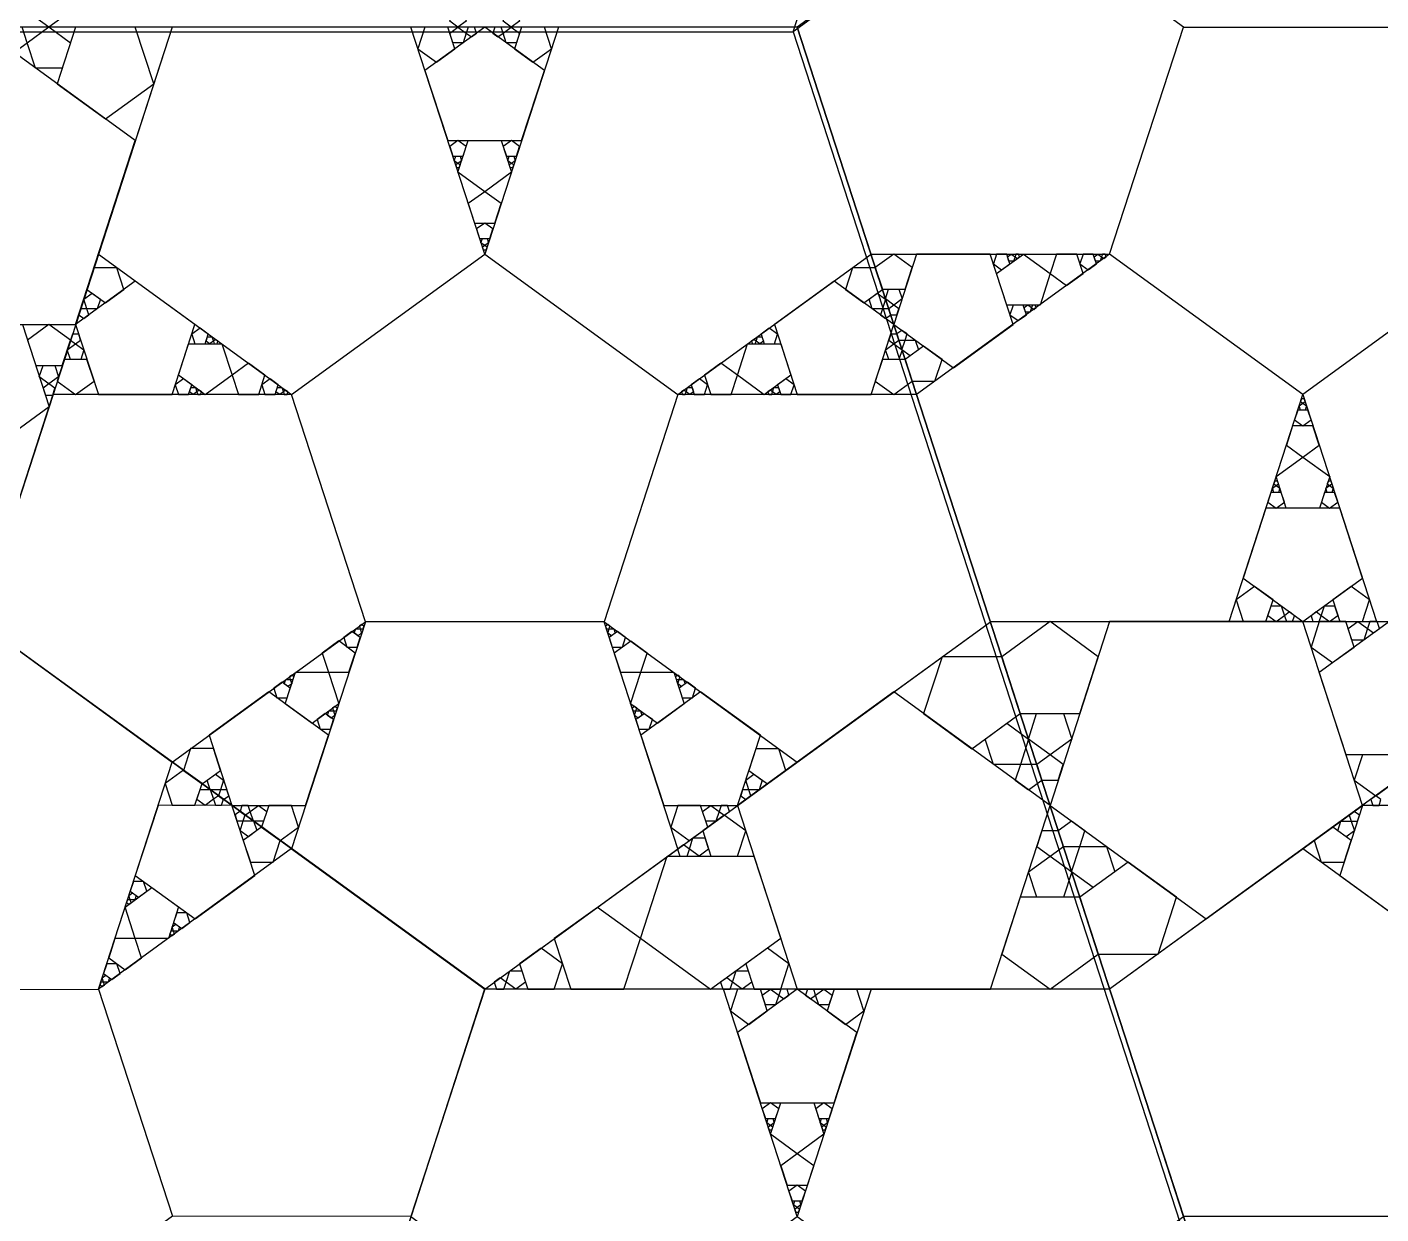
# Model space of a CAD drawing. Header units: inches. Extents: x -578 to 126, y -85 to 118.
# Drawn here: x -223.9 to -209.71, y 14.28 to 26.72 of the extents above; entities that cross this region are included whole.
import ezdxf

# ---------------------------------------------------------------- set-up
doc = ezdxf.new("R2010")
doc.units = ezdxf.units.IN
doc.header["$MEASUREMENT"] = 0
doc.layers.add('drawing', color=7, linetype='Continuous')

msp = doc.modelspace()

# ---------------------------------------------------------------- linework, layer by layer
for points in [[(-208.503, 24.336), (-210.527, 22.865), (-212.552, 24.336), (-211.778, 26.716), (-209.276, 26.716)], [(-238.32, 10.356), (-233.02, 26.668), (-215.868, 26.668), (-210.568, 10.356), (-224.444, 0.275)], [(-220.353, 20.485), (-221.127, 22.865), (-219.102, 24.336), (-217.078, 22.865), (-217.851, 20.485)], [(-219.102, 16.634), (-221.127, 10.404), (-227.678, 10.404), (-229.703, 16.635), (-224.402, 20.485)], [(-223.149, 16.634), (-222.373, 14.255), (-224.396, 12.782), (-226.422, 14.251), (-225.651, 16.632)]]:
    msp.add_lwpolyline(points, close=True)
at = {"layer": 'drawing'}
for points in [[(-215.868, 26.668), (-210.568, 42.98), (-224.444, 53.061), (-238.32, 42.98), (-233.02, 26.668)], [(-201.951, 36.798), (-215.827, 26.716), (-210.527, 10.404), (-193.376, 10.404), (-188.076, 26.716)], [(-210.568, 10.356), (-193.417, 10.356), (-188.117, 26.668), (-201.993, 36.749), (-215.868, 26.668)], [(-205.227, 26.716), (-210.527, 30.567), (-215.827, 26.716), (-213.803, 20.486), (-207.252, 20.486)], [(-205.227, 26.716), (-210.527, 30.567), (-215.827, 26.716), (-213.803, 20.486), (-207.252, 20.486)], [(-211.778, 26.716), (-213.803, 28.187), (-215.827, 26.716), (-215.054, 24.336), (-212.552, 24.336)], [(-223.671, 26.715), (-223.898, 26.88), (-223.812, 27.147), (-223.531, 27.147), (-223.444, 26.88)], [(-219.329, 26.881), (-219.295, 26.779), (-219.382, 26.716), (-219.469, 26.779), (-219.436, 26.881)], [(-218.823, 26.716), (-218.91, 26.779), (-218.877, 26.881), (-218.77, 26.881), (-218.736, 26.779)], [(-215.826, 26.715), (-232.978, 26.716), (-238.278, 10.404), (-224.403, 0.322), (-210.527, 10.403)], [(-222.764, 25.526), (-224.402, 26.716), (-226.04, 25.526), (-225.414, 23.6), (-223.39, 23.6)], [(-219.102, 16.634), (-213.802, 20.485), (-215.826, 26.715), (-222.378, 26.716), (-224.402, 20.485)], [(-219.102, 16.634), (-213.802, 20.485), (-215.826, 26.715), (-222.378, 26.716), (-224.402, 20.485)], [(-224.037, 26.451), (-223.898, 26.552), (-223.951, 26.716), (-224.123, 26.716), (-224.177, 26.552)], [(-223.811, 26.285), (-223.898, 26.552), (-223.67, 26.717), (-223.443, 26.552), (-223.53, 26.285)], [(-223.077, 25.753), (-222.571, 26.121), (-222.764, 26.716), (-223.39, 26.716), (-223.583, 26.121)], [(-219.102, 24.336), (-219.875, 26.716), (-222.378, 26.716), (-223.151, 24.336), (-221.127, 22.865)], [(-219.728, 26.716), (-219.802, 26.488), (-219.608, 26.348), (-219.415, 26.488), (-219.489, 26.716)], [(-218.477, 26.261), (-219.102, 26.716), (-219.728, 26.261), (-219.489, 25.526), (-218.715, 25.526)], [(-218.477, 26.261), (-219.102, 26.716), (-219.728, 26.261), (-219.489, 25.526), (-218.715, 25.526)], [(-219.382, 26.716), (-219.295, 26.653), (-219.328, 26.551), (-219.435, 26.551), (-219.468, 26.653)], [(-219.274, 26.716), (-219.295, 26.653), (-219.241, 26.614), (-219.188, 26.653), (-219.209, 26.716)], [(-217.078, 22.865), (-215.053, 24.336), (-215.826, 26.715), (-218.329, 26.716), (-219.102, 24.336)], [(-218.963, 26.614), (-218.909, 26.653), (-218.93, 26.716), (-218.996, 26.716), (-219.016, 26.653)], [(-218.876, 26.551), (-218.909, 26.653), (-218.823, 26.716), (-218.736, 26.653), (-218.769, 26.551)], [(-218.596, 26.348), (-218.403, 26.488), (-218.476, 26.716), (-218.715, 26.716), (-218.789, 26.488)], [(-219.296, 25.463), (-219.382, 25.526), (-219.468, 25.463), (-219.436, 25.362), (-219.329, 25.362)], [(-218.821, 25.195), (-219.102, 24.991), (-219.383, 25.195), (-219.276, 25.526), (-218.928, 25.526)], [(-218.736, 25.463), (-218.822, 25.526), (-218.908, 25.463), (-218.875, 25.362), (-218.769, 25.362)], [(-219.344, 25.316), (-219.382, 25.288), (-219.421, 25.316), (-219.406, 25.362), (-219.358, 25.362)], [(-219.359, 25.271), (-219.382, 25.288), (-219.406, 25.271), (-219.397, 25.243), (-219.368, 25.243)], [(-218.783, 25.316), (-218.822, 25.288), (-218.861, 25.316), (-218.846, 25.362), (-218.798, 25.362)], [(-218.798, 25.271), (-218.822, 25.288), (-218.846, 25.271), (-218.837, 25.243), (-218.807, 25.243)], [(-218.93, 24.866), (-219.102, 24.991), (-219.275, 24.866), (-219.209, 24.663), (-218.996, 24.663)], [(-219.016, 24.601), (-219.102, 24.663), (-219.188, 24.601), (-219.155, 24.5), (-219.049, 24.5)], [(-219.063, 24.454), (-219.102, 24.426), (-219.141, 24.454), (-219.126, 24.5), (-219.078, 24.5)], [(-219.078, 24.409), (-219.102, 24.426), (-219.126, 24.409), (-219.117, 24.381), (-219.087, 24.381)], [(-214.622, 24.196), (-214.815, 24.336), (-215.008, 24.196), (-214.934, 23.969), (-214.696, 23.969)], [(-214.576, 24.336), (-214.815, 23.601), (-214.189, 23.146), (-213.564, 23.601), (-213.803, 24.336)], [(-214.576, 24.336), (-214.815, 23.601), (-214.189, 23.146), (-213.564, 23.601), (-213.803, 24.336)], [(-212.552, 24.336), (-214.576, 22.865), (-213.803, 20.486), (-211.3, 20.486), (-210.527, 22.865)], [(-213.737, 24.336), (-213.77, 24.235), (-213.684, 24.172), (-213.598, 24.235), (-213.63, 24.336)], [(-213.456, 24.338), (-213.175, 24.134), (-213.282, 23.803), (-213.63, 23.803), (-213.737, 24.134)], [(-213.583, 24.336), (-213.544, 24.308), (-213.559, 24.263), (-213.607, 24.263), (-213.621, 24.308)], [(-213.535, 24.336), (-213.544, 24.308), (-213.52, 24.291), (-213.497, 24.308), (-213.506, 24.336)], [(-213.109, 24.336), (-213.175, 24.134), (-213.003, 24.008), (-212.83, 24.134), (-212.896, 24.336)], [(-212.83, 24.336), (-212.863, 24.235), (-212.777, 24.172), (-212.691, 24.235), (-212.724, 24.336)], [(-212.676, 24.336), (-212.637, 24.308), (-212.652, 24.263), (-212.7, 24.263), (-212.715, 24.308)], [(-212.628, 24.336), (-212.637, 24.308), (-212.614, 24.291), (-212.59, 24.308), (-212.599, 24.336)], [(-210.527, 22.865), (-209.754, 20.486), (-207.252, 20.486), (-206.478, 22.865), (-208.503, 24.336)], [(-222.884, 23.968), (-222.958, 24.195), (-223.197, 24.195), (-223.271, 23.968), (-223.077, 23.828)], [(-215.008, 24.195), (-215.247, 24.195), (-215.32, 23.968), (-215.127, 23.827), (-214.934, 23.968)], [(-222.764, 24.055), (-223.39, 23.6), (-223.151, 22.865), (-222.378, 22.865), (-222.139, 23.6)], [(-222.764, 24.055), (-223.39, 23.6), (-223.151, 22.865), (-222.378, 22.865), (-222.139, 23.6)], [(-215.053, 22.865), (-214.814, 23.6), (-215.44, 24.055), (-216.065, 23.6), (-215.827, 22.865)], [(-215.053, 22.865), (-214.814, 23.6), (-215.44, 24.055), (-216.065, 23.6), (-215.827, 22.865)], [(-223.164, 23.764), (-223.271, 23.764), (-223.304, 23.866), (-223.217, 23.929), (-223.13, 23.866)], [(-214.9, 23.866), (-214.933, 23.764), (-215.041, 23.764), (-215.074, 23.866), (-214.987, 23.929)], [(-214.728, 23.867), (-214.815, 23.803), (-214.902, 23.867), (-214.869, 23.969), (-214.761, 23.969)], [(-223.251, 23.702), (-223.271, 23.764), (-223.337, 23.764), (-223.357, 23.702), (-223.304, 23.663)], [(-214.868, 23.764), (-214.933, 23.764), (-214.954, 23.701), (-214.9, 23.663), (-214.847, 23.701)], [(-214.762, 23.765), (-214.815, 23.803), (-214.868, 23.765), (-214.848, 23.702), (-214.782, 23.702)], [(-213.564, 23.803), (-213.597, 23.702), (-213.511, 23.64), (-213.424, 23.702), (-213.457, 23.803)], [(-213.41, 23.804), (-213.371, 23.776), (-213.386, 23.73), (-213.433, 23.73), (-213.448, 23.776)], [(-213.362, 23.803), (-213.371, 23.776), (-213.347, 23.758), (-213.323, 23.776), (-213.332, 23.803)], [(-223.667, 22.736), (-224.402, 22.201), (-225.138, 22.736), (-224.857, 23.6), (-223.948, 23.6)], [(-223.443, 23.437), (-223.669, 23.6), (-223.894, 23.437), (-223.808, 23.171), (-223.529, 23.171)], [(-222.086, 23.562), (-222.172, 23.499), (-222.139, 23.398), (-222.032, 23.398), (-221.999, 23.499)], [(-216.065, 23.398), (-216.033, 23.499), (-216.119, 23.562), (-216.205, 23.499), (-216.172, 23.398)], [(-223.443, 23.437), (-223.39, 23.398), (-223.337, 23.437), (-223.357, 23.499), (-223.423, 23.499)], [(-221.961, 23.471), (-221.946, 23.426), (-221.985, 23.398), (-222.023, 23.426), (-222.009, 23.471)], [(-221.922, 23.443), (-221.946, 23.426), (-221.937, 23.398), (-221.907, 23.398), (-221.898, 23.426)], [(-216.268, 23.398), (-216.258, 23.426), (-216.282, 23.443), (-216.306, 23.426), (-216.297, 23.398)], [(-216.22, 23.397), (-216.258, 23.426), (-216.244, 23.471), (-216.196, 23.471), (-216.181, 23.426)], [(-214.868, 23.436), (-214.814, 23.398), (-214.761, 23.436), (-214.781, 23.499), (-214.847, 23.499)], [(-214.762, 23.437), (-214.696, 23.437), (-214.676, 23.5), (-214.729, 23.538), (-214.782, 23.5)], [(-214.729, 23.335), (-214.696, 23.437), (-214.589, 23.437), (-214.555, 23.335), (-214.642, 23.272)], [(-223.477, 23.335), (-223.39, 23.398), (-223.303, 23.335), (-223.336, 23.233), (-223.444, 23.233)], [(-221.857, 23.398), (-221.75, 23.068), (-222.031, 22.863), (-222.312, 23.068), (-222.205, 23.398)], [(-216.173, 22.863), (-216.454, 23.067), (-216.347, 23.398), (-216, 23.398), (-215.892, 23.067)], [(-214.901, 23.335), (-214.814, 23.398), (-214.728, 23.335), (-214.761, 23.232), (-214.868, 23.232)], [(-214.622, 23.006), (-214.383, 23.006), (-214.309, 23.233), (-214.502, 23.374), (-214.696, 23.233)], [(-223.568, 23.052), (-223.669, 22.979), (-223.77, 23.052), (-223.731, 23.171), (-223.606, 23.171)], [(-223.583, 23.005), (-223.39, 22.865), (-223.197, 23.005), (-223.271, 23.233), (-223.51, 23.233)], [(-221.578, 23.193), (-221.75, 23.067), (-221.684, 22.865), (-221.471, 22.865), (-221.405, 23.067)], [(-216.52, 22.865), (-216.454, 23.067), (-216.627, 23.193), (-216.799, 23.067), (-216.733, 22.865)], [(-215.008, 23.005), (-214.814, 22.865), (-214.621, 23.005), (-214.695, 23.232), (-214.934, 23.232)], [(-222.259, 23.029), (-222.345, 22.966), (-222.312, 22.865), (-222.206, 22.865), (-222.173, 22.966)], [(-221.352, 23.029), (-221.438, 22.966), (-221.405, 22.865), (-221.299, 22.865), (-221.266, 22.966)], [(-216.799, 22.865), (-216.766, 22.966), (-216.852, 23.029), (-216.938, 22.966), (-216.905, 22.865)], [(-215.892, 22.865), (-215.859, 22.966), (-215.946, 23.029), (-216.032, 22.966), (-215.999, 22.865)], [(-221.127, 22.865), (-223.629, 22.865), (-224.402, 20.485), (-222.378, 19.014), (-220.353, 20.485)], [(-223.607, 22.934), (-223.669, 22.979), (-223.731, 22.934), (-223.707, 22.86), (-223.63, 22.86)], [(-222.134, 22.938), (-222.119, 22.893), (-222.158, 22.865), (-222.196, 22.893), (-222.182, 22.938)], [(-222.095, 22.91), (-222.119, 22.893), (-222.11, 22.865), (-222.081, 22.865), (-222.072, 22.893)], [(-221.227, 22.938), (-221.212, 22.893), (-221.251, 22.865), (-221.29, 22.893), (-221.275, 22.938)], [(-221.189, 22.91), (-221.212, 22.893), (-221.203, 22.865), (-221.174, 22.865), (-221.165, 22.893)], [(-217.851, 20.485), (-215.827, 19.014), (-213.802, 20.485), (-214.575, 22.865), (-217.078, 22.865)], [(-217.001, 22.865), (-216.992, 22.893), (-217.016, 22.91), (-217.039, 22.893), (-217.03, 22.865)], [(-216.953, 22.865), (-216.992, 22.893), (-216.977, 22.938), (-216.929, 22.938), (-216.915, 22.893)], [(-216.094, 22.865), (-216.085, 22.893), (-216.109, 22.91), (-216.133, 22.893), (-216.124, 22.865)], [(-216.047, 22.865), (-216.085, 22.893), (-216.071, 22.938), (-216.023, 22.938), (-216.008, 22.893)], [(-210.566, 22.747), (-210.527, 22.775), (-210.488, 22.747), (-210.503, 22.702), (-210.551, 22.702)], [(-210.551, 22.792), (-210.527, 22.775), (-210.503, 22.792), (-210.512, 22.82), (-210.542, 22.82)], [(-210.613, 22.6), (-210.527, 22.538), (-210.441, 22.6), (-210.474, 22.702), (-210.58, 22.702)], [(-210.699, 22.335), (-210.527, 22.21), (-210.355, 22.335), (-210.421, 22.538), (-210.634, 22.538)], [(-210.808, 22.006), (-210.527, 22.21), (-210.246, 22.006), (-210.354, 21.675), (-210.701, 21.675)], [(-210.846, 21.885), (-210.807, 21.913), (-210.769, 21.885), (-210.783, 21.839), (-210.831, 21.839)], [(-210.831, 21.93), (-210.807, 21.913), (-210.784, 21.93), (-210.793, 21.958), (-210.822, 21.958)], [(-210.286, 21.885), (-210.247, 21.913), (-210.208, 21.885), (-210.223, 21.839), (-210.271, 21.839)], [(-210.271, 21.93), (-210.247, 21.913), (-210.223, 21.93), (-210.232, 21.958), (-210.262, 21.958)], [(-210.893, 21.738), (-210.807, 21.675), (-210.721, 21.738), (-210.754, 21.839), (-210.861, 21.839)], [(-210.333, 21.738), (-210.247, 21.675), (-210.161, 21.738), (-210.194, 21.839), (-210.3, 21.839)], [(-211.153, 20.94), (-210.527, 20.486), (-209.902, 20.94), (-210.141, 21.675), (-210.914, 21.675)], [(-211.153, 20.94), (-210.527, 20.486), (-209.902, 20.94), (-210.141, 21.675), (-210.914, 21.675)], [(-211.033, 20.853), (-211.227, 20.713), (-211.153, 20.486), (-210.914, 20.486), (-210.84, 20.713)], [(-209.902, 20.486), (-209.828, 20.713), (-210.021, 20.853), (-210.214, 20.713), (-210.141, 20.486)], [(-210.753, 20.65), (-210.72, 20.548), (-210.807, 20.485), (-210.893, 20.548), (-210.86, 20.65)], [(-210.667, 20.587), (-210.72, 20.548), (-210.699, 20.486), (-210.634, 20.486), (-210.613, 20.548)], [(-210.355, 20.486), (-210.334, 20.548), (-210.388, 20.587), (-210.441, 20.548), (-210.421, 20.486)], [(-210.248, 20.485), (-210.334, 20.548), (-210.301, 20.65), (-210.194, 20.65), (-210.161, 20.548)], [(-224.404, 20.484), (-229.7, 16.628), (-227.669, 10.399), (-221.118, 10.406), (-219.1, 16.639)], [(-223.149, 16.634), (-222.378, 19.015), (-224.404, 20.484), (-226.427, 19.011), (-225.651, 16.632)], [(-220.353, 20.485), (-221.127, 18.105), (-219.102, 16.634), (-217.078, 18.105), (-217.851, 20.485)], [(-220.416, 20.44), (-220.406, 20.412), (-220.377, 20.412), (-220.368, 20.44), (-220.392, 20.457)], [(-217.827, 20.412), (-217.798, 20.412), (-217.789, 20.44), (-217.813, 20.457), (-217.836, 20.44)], [(-212.671, 20.118), (-213.177, 20.486), (-213.683, 20.118), (-213.49, 19.523), (-212.864, 19.523)], [(-212.552, 20.486), (-213.177, 18.56), (-211.539, 17.37), (-209.902, 18.56), (-210.527, 20.486)], [(-212.552, 20.486), (-213.177, 18.56), (-211.539, 17.37), (-209.902, 18.56), (-210.527, 20.486)], [(-207.252, 20.486), (-212.552, 16.635), (-210.527, 10.404), (-203.976, 10.404), (-201.951, 16.635)], [(-207.252, 20.486), (-212.552, 16.635), (-210.527, 10.404), (-203.976, 10.404), (-201.951, 16.635)], [(-210.355, 20.486), (-210.441, 20.22), (-210.215, 20.057), (-209.99, 20.22), (-210.076, 20.486)], [(-209.619, 20.49), (-208.884, 19.955), (-209.165, 19.091), (-210.074, 19.091), (-210.355, 19.955)], [(-209.951, 20.486), (-209.85, 20.413), (-209.888, 20.293), (-210.014, 20.293), (-210.052, 20.413)], [(-209.826, 20.486), (-209.85, 20.413), (-209.788, 20.367), (-209.725, 20.413), (-209.749, 20.486)], [(-220.579, 20.321), (-220.546, 20.22), (-220.44, 20.22), (-220.407, 20.321), (-220.493, 20.384)], [(-220.454, 20.412), (-220.406, 20.412), (-220.392, 20.367), (-220.43, 20.338), (-220.469, 20.367)], [(-217.813, 20.366), (-217.798, 20.412), (-217.75, 20.412), (-217.735, 20.366), (-217.774, 20.338)], [(-217.765, 20.22), (-217.658, 20.22), (-217.626, 20.321), (-217.712, 20.384), (-217.798, 20.321)], [(-220.805, 20.157), (-220.739, 19.955), (-220.526, 19.955), (-220.46, 20.157), (-220.632, 20.283)], [(-217.679, 19.955), (-217.466, 19.955), (-217.4, 20.157), (-217.572, 20.282), (-217.745, 20.157)], [(-213.683, 20.117), (-214.308, 20.117), (-214.502, 19.522), (-213.996, 19.154), (-213.489, 19.522)], [(-221.188, 19.879), (-221.14, 19.879), (-221.125, 19.834), (-221.164, 19.806), (-221.203, 19.834)], [(-221.086, 19.955), (-220.739, 19.955), (-220.631, 19.624), (-220.912, 19.42), (-221.193, 19.624)], [(-221.149, 19.907), (-221.14, 19.879), (-221.111, 19.879), (-221.102, 19.907), (-221.125, 19.924)], [(-217.573, 19.624), (-217.466, 19.955), (-217.119, 19.955), (-217.011, 19.624), (-217.292, 19.42)], [(-217.094, 19.879), (-217.065, 19.879), (-217.056, 19.907), (-217.079, 19.924), (-217.103, 19.907)], [(-217.079, 19.834), (-217.065, 19.879), (-217.017, 19.879), (-217.002, 19.834), (-217.041, 19.805)], [(-221.991, 19.295), (-221.752, 18.56), (-220.979, 18.56), (-220.74, 19.295), (-221.366, 19.75)], [(-221.991, 19.295), (-221.752, 18.56), (-220.979, 18.56), (-220.74, 19.295), (-221.366, 19.75)], [(-221.312, 19.788), (-221.28, 19.687), (-221.173, 19.687), (-221.14, 19.788), (-221.226, 19.851)], [(-217.226, 18.56), (-216.452, 18.56), (-216.213, 19.295), (-216.839, 19.749), (-217.464, 19.295)], [(-217.032, 19.687), (-216.925, 19.687), (-216.892, 19.788), (-216.978, 19.851), (-217.064, 19.788)], [(-213.802, 16.634), (-213.177, 18.559), (-214.814, 19.749), (-216.452, 18.56), (-215.827, 16.634)], [(-213.802, 16.634), (-213.177, 18.559), (-214.814, 19.749), (-216.452, 18.56), (-215.827, 16.634)], [(-220.696, 19.578), (-220.687, 19.55), (-220.657, 19.55), (-220.648, 19.578), (-220.672, 19.595)], [(-217.547, 19.55), (-217.518, 19.55), (-217.509, 19.578), (-217.533, 19.595), (-217.556, 19.578)], [(-220.859, 19.459), (-220.826, 19.358), (-220.72, 19.358), (-220.687, 19.459), (-220.773, 19.522)], [(-220.735, 19.55), (-220.687, 19.55), (-220.672, 19.504), (-220.711, 19.476), (-220.749, 19.504)], [(-217.533, 19.504), (-217.518, 19.55), (-217.47, 19.55), (-217.455, 19.504), (-217.494, 19.476)], [(-217.485, 19.358), (-217.378, 19.358), (-217.345, 19.459), (-217.432, 19.521), (-217.518, 19.459)], [(-212.95, 19.256), (-213.177, 19.091), (-213.404, 19.256), (-213.318, 19.523), (-213.037, 19.523)], [(-213.402, 19.256), (-213.488, 18.989), (-213.769, 18.989), (-213.856, 19.256), (-213.629, 19.421)], [(-221.946, 19.155), (-222.185, 19.155), (-222.258, 18.927), (-222.065, 18.787), (-221.872, 18.927)], [(-215.946, 18.927), (-216.02, 19.154), (-216.259, 19.154), (-216.333, 18.927), (-216.139, 18.787)], [(-213.038, 18.989), (-213.177, 19.091), (-213.317, 18.989), (-213.263, 18.825), (-213.091, 18.825)], [(-209.902, 19.091), (-209.988, 18.825), (-209.762, 18.661), (-209.537, 18.825), (-209.623, 19.091)], [(-222.259, 18.928), (-222.452, 18.788), (-222.378, 18.561), (-222.139, 18.561), (-222.065, 18.788)], [(-221.838, 18.826), (-221.871, 18.724), (-221.979, 18.724), (-222.012, 18.826), (-221.925, 18.889)], [(-216.226, 18.723), (-216.333, 18.723), (-216.366, 18.825), (-216.28, 18.889), (-216.193, 18.825)], [(-213.316, 18.989), (-213.488, 18.989), (-213.542, 18.825), (-213.402, 18.723), (-213.263, 18.825)], [(-221.978, 18.726), (-221.945, 18.624), (-222.032, 18.56), (-222.118, 18.623), (-222.085, 18.726)], [(-221.892, 18.662), (-221.945, 18.624), (-221.924, 18.561), (-221.859, 18.561), (-221.838, 18.624)], [(-221.806, 18.724), (-221.871, 18.724), (-221.892, 18.661), (-221.839, 18.622), (-221.785, 18.661)], [(-216.313, 18.661), (-216.333, 18.723), (-216.399, 18.723), (-216.419, 18.661), (-216.366, 18.622)], [(-209.729, 18.56), (-209.709, 18.623), (-209.762, 18.662), (-209.815, 18.623), (-209.795, 18.56)], [(-221.512, 17.826), (-221.752, 18.561), (-222.525, 18.56), (-222.764, 17.825), (-222.138, 17.371)], [(-221.512, 17.826), (-221.752, 18.561), (-222.525, 18.56), (-222.764, 17.825), (-222.138, 17.371)], [(-221.699, 18.397), (-221.633, 18.397), (-221.613, 18.46), (-221.666, 18.499), (-221.719, 18.46)], [(-221.613, 18.458), (-221.56, 18.497), (-221.58, 18.56), (-221.646, 18.56), (-221.666, 18.497)], [(-221.527, 18.395), (-221.56, 18.497), (-221.473, 18.56), (-221.386, 18.497), (-221.419, 18.395)], [(-221.246, 18.192), (-221.053, 18.332), (-221.127, 18.56), (-221.366, 18.56), (-221.44, 18.332)], [(-217.078, 18.56), (-217.152, 18.332), (-216.958, 18.192), (-216.765, 18.332), (-216.839, 18.56)], [(-216.732, 18.56), (-216.645, 18.497), (-216.678, 18.395), (-216.785, 18.395), (-216.819, 18.497)], [(-216.452, 18.029), (-216.366, 18.294), (-216.592, 18.458), (-216.817, 18.294), (-216.731, 18.029)], [(-216.625, 18.56), (-216.645, 18.497), (-216.592, 18.458), (-216.538, 18.497), (-216.559, 18.56)], [(-209.128, 18.56), (-209.902, 18.56), (-210.141, 17.825), (-209.515, 17.37), (-208.889, 17.825)], [(-210.041, 18.459), (-210.021, 18.396), (-209.955, 18.396), (-209.934, 18.459), (-209.988, 18.498)], [(-221.666, 18.295), (-221.633, 18.397), (-221.526, 18.398), (-221.492, 18.296), (-221.579, 18.232)], [(-221.558, 17.966), (-221.319, 17.967), (-221.246, 18.194), (-221.439, 18.334), (-221.632, 18.194)], [(-213.038, 18.131), (-212.865, 18.131), (-212.812, 18.295), (-212.952, 18.396), (-213.091, 18.295)], [(-210.408, 18.192), (-210.334, 17.965), (-210.095, 17.965), (-210.021, 18.192), (-210.214, 18.333)], [(-210.128, 18.396), (-210.021, 18.396), (-209.987, 18.294), (-210.074, 18.231), (-210.161, 18.294)], [(-216.856, 18.029), (-216.957, 18.102), (-216.919, 18.221), (-216.794, 18.221), (-216.755, 18.102)], [(-213.316, 18.13), (-213.177, 18.029), (-213.037, 18.13), (-213.09, 18.294), (-213.263, 18.294)], [(-222.373, 14.255), (-219.871, 14.258), (-219.1, 16.639), (-221.126, 18.107), (-223.149, 16.634)], [(-216.735, 16.63), (-217.47, 17.165), (-217.189, 18.029), (-216.28, 18.029), (-215.999, 17.165)], [(-216.981, 18.029), (-216.957, 18.102), (-217.02, 18.147), (-217.082, 18.102), (-217.058, 18.029)], [(-213.404, 17.864), (-213.177, 18.029), (-212.949, 17.864), (-213.036, 17.597), (-213.317, 17.597)], [(-212.952, 17.864), (-212.865, 18.131), (-212.585, 18.131), (-212.498, 17.864), (-212.725, 17.699)], [(-208.503, 16.635), (-210.527, 18.106), (-212.552, 16.635), (-211.778, 14.255), (-209.276, 14.255)], [(-212.671, 17.003), (-212.045, 17.003), (-211.852, 17.598), (-212.358, 17.965), (-212.864, 17.598)], [(-222.644, 17.661), (-222.677, 17.762), (-222.784, 17.762), (-222.817, 17.661), (-222.73, 17.598)], [(-222.417, 17.165), (-222.764, 17.165), (-222.872, 17.495), (-222.591, 17.7), (-222.31, 17.496)], [(-222.769, 17.57), (-222.817, 17.57), (-222.832, 17.615), (-222.793, 17.644), (-222.754, 17.615)], [(-213.683, 17.002), (-213.177, 16.634), (-212.671, 17.002), (-212.864, 17.597), (-213.489, 17.597)], [(-222.808, 17.542), (-222.817, 17.57), (-222.846, 17.57), (-222.855, 17.542), (-222.831, 17.525)], [(-217.643, 16.634), (-217.47, 17.165), (-217.921, 17.492), (-218.373, 17.165), (-218.2, 16.634)], [(-222.315, 17.241), (-222.363, 17.241), (-222.378, 17.287), (-222.339, 17.315), (-222.301, 17.287)], [(-222.191, 17.332), (-222.224, 17.433), (-222.33, 17.433), (-222.363, 17.332), (-222.277, 17.269)], [(-222.354, 17.213), (-222.363, 17.241), (-222.392, 17.241), (-222.402, 17.213), (-222.378, 17.196)], [(-222.698, 16.963), (-222.764, 17.165), (-222.977, 17.165), (-223.043, 16.962), (-222.87, 16.837)], [(-218.373, 16.634), (-218.286, 16.899), (-218.512, 17.063), (-218.737, 16.899), (-218.651, 16.634)], [(-215.999, 16.634), (-215.913, 16.899), (-216.138, 17.063), (-216.364, 16.899), (-216.278, 16.634)], [(-222.924, 16.798), (-222.957, 16.9), (-223.063, 16.9), (-223.096, 16.798), (-223.01, 16.736)], [(-223.048, 16.708), (-223.096, 16.707), (-223.111, 16.753), (-223.072, 16.781), (-223.033, 16.753)], [(-218.901, 16.634), (-218.878, 16.707), (-218.94, 16.752), (-219.002, 16.707), (-218.978, 16.634)], [(-218.776, 16.634), (-218.878, 16.707), (-218.839, 16.826), (-218.714, 16.826), (-218.675, 16.707)], [(-216.528, 16.634), (-216.504, 16.707), (-216.566, 16.752), (-216.629, 16.707), (-216.605, 16.634)], [(-216.403, 16.634), (-216.504, 16.707), (-216.466, 16.826), (-216.34, 16.826), (-216.302, 16.707)], [(-223.087, 16.68), (-223.096, 16.707), (-223.125, 16.707), (-223.134, 16.68), (-223.111, 16.662)], [(-221.127, 10.404), (-215.827, 6.553), (-210.527, 10.403), (-212.551, 16.634), (-219.102, 16.634)], [(-221.127, 10.404), (-215.827, 6.553), (-210.527, 10.403), (-212.551, 16.634), (-219.102, 16.634)], [(-215.827, 14.254), (-216.6, 16.634), (-219.102, 16.634), (-219.876, 14.254), (-217.851, 12.783)], [(-216.452, 16.634), (-216.526, 16.407), (-216.333, 16.266), (-216.14, 16.407), (-216.213, 16.634)], [(-215.201, 16.18), (-215.827, 16.634), (-216.452, 16.18), (-216.213, 15.444), (-215.44, 15.444)], [(-215.201, 16.18), (-215.827, 16.634), (-216.452, 16.18), (-216.213, 15.444), (-215.44, 15.444)], [(-216.106, 16.635), (-216.019, 16.572), (-216.053, 16.47), (-216.16, 16.47), (-216.193, 16.572)], [(-215.999, 16.634), (-216.019, 16.572), (-215.966, 16.533), (-215.913, 16.572), (-215.933, 16.634)], [(-213.802, 12.783), (-211.778, 14.254), (-212.551, 16.634), (-215.053, 16.634), (-215.827, 14.254)], [(-215.687, 16.533), (-215.634, 16.572), (-215.654, 16.634), (-215.72, 16.634), (-215.741, 16.572)], [(-215.601, 16.469), (-215.634, 16.572), (-215.547, 16.635), (-215.46, 16.572), (-215.494, 16.469)], [(-215.321, 16.266), (-215.127, 16.407), (-215.201, 16.634), (-215.44, 16.634), (-215.514, 16.407)], [(-216.021, 15.382), (-216.107, 15.444), (-216.193, 15.382), (-216.16, 15.28), (-216.054, 15.28)], [(-215.546, 15.114), (-215.827, 14.91), (-216.108, 15.114), (-216, 15.444), (-215.653, 15.444)], [(-215.46, 15.382), (-215.547, 15.444), (-215.633, 15.382), (-215.6, 15.28), (-215.493, 15.28)], [(-216.068, 15.235), (-216.107, 15.207), (-216.146, 15.235), (-216.131, 15.28), (-216.083, 15.28)], [(-216.083, 15.19), (-216.107, 15.207), (-216.131, 15.19), (-216.122, 15.162), (-216.092, 15.162)], [(-215.508, 15.235), (-215.547, 15.207), (-215.585, 15.235), (-215.571, 15.28), (-215.523, 15.28)], [(-215.523, 15.189), (-215.547, 15.207), (-215.57, 15.189), (-215.561, 15.162), (-215.532, 15.162)], [(-215.654, 14.785), (-215.827, 14.91), (-215.999, 14.785), (-215.933, 14.582), (-215.72, 14.582)], [(-215.741, 14.519), (-215.827, 14.582), (-215.913, 14.519), (-215.88, 14.418), (-215.774, 14.418)], [(-215.788, 14.373), (-215.827, 14.345), (-215.866, 14.373), (-215.851, 14.418), (-215.803, 14.418)], [(-215.803, 14.327), (-215.827, 14.345), (-215.851, 14.327), (-215.841, 14.299), (-215.812, 14.299)]]:
    msp.add_lwpolyline(points, close=True, dxfattribs=at)

doc.saveas('drawing.dxf')
